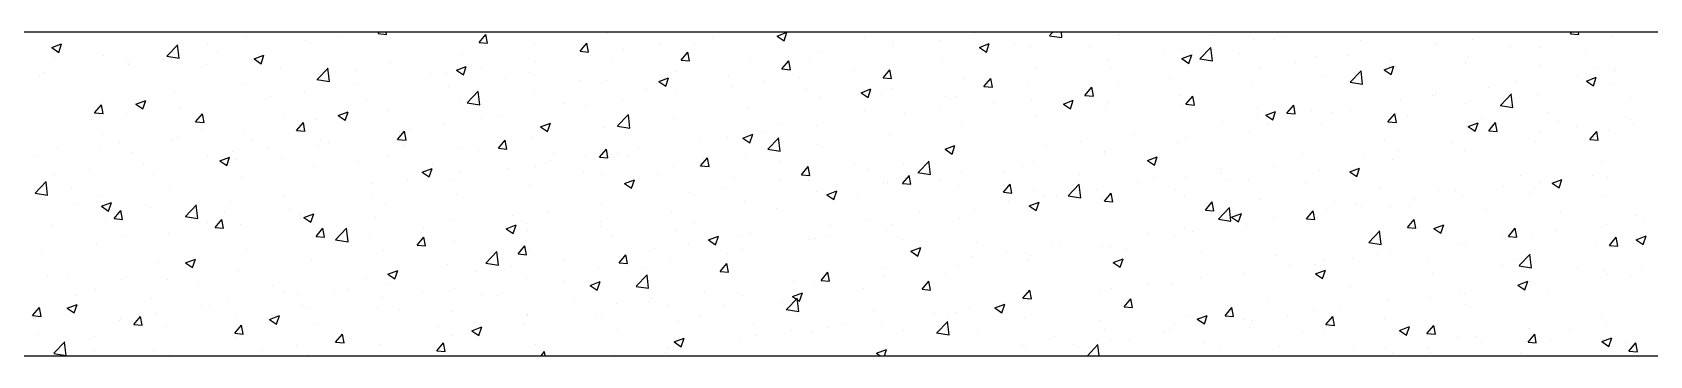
# Model space of a CAD drawing. Header units: millimetres. Extents: x 331487 to 517269, y 198509 to 399936.
# Drawn here: x 444049 to 445198, y 338209 to 338439 of the extents above; entities that cross this region are included whole.
import ezdxf

# ---------------------------------------------------------------- set-up
doc = ezdxf.new("R2010")
doc.units = ezdxf.units.MM
doc.header["$MEASUREMENT"] = 0
doc.layers.add('9th_Column', color=2, linetype='Continuous', lineweight=25)
doc.layers.add('COLUMN', color=6, linetype='Continuous')

msp = doc.modelspace()

# ---------------------------------------------------------------- linework, layer by layer
at = {"layer": '9th_Column'}
for p, q in [((447934.3, 338438.5), (442904.3, 338438.5)), ((443134.3, 338208.5), (447704.3, 338208.5))]:
    msp.add_line(p, q, dxfattribs=at)
at = {"layer": 'COLUMN', "color": 2, "linetype": 'Continuous'}
for p, q in [((444201.9, 338435.2), (444201.9, 338435.2)), ((444268.9, 338435.8), (444268.9, 338435.8)), ((444295, 338437.6), (444295.8, 338438.5)), ((444295, 338437.6), (444301, 338437)), ((444301, 338437), (444300.7, 338438.5)), ((444366.8, 338431.3), (444371.6, 338437)), ((444372.7, 338430.8), (444371.6, 338437)), ((444457.8, 338437.4), (444457.8, 338437.4)), ((444532.6, 338434.5), (444532.6, 338434.5)), ((444578.4, 338435.8), (444585.4, 338438.5)), ((444578.4, 338435.8), (444583.4, 338432.4)), ((444583.4, 338432.4), (444585.4, 338438.5)), ((444586.8, 338437.2), (444586.8, 338437.2)), ((444640.2, 338434.9), (444640.2, 338434.9)), ((444718.7, 338438.1), (444718.7, 338438.1)), ((444771.9, 338436.1), (444780.8, 338434.7)), ((444772, 338436.2), (444774.2, 338438.5)), ((444780.8, 338434.7), (444780.4, 338438.5)), ((444821.6, 338436.6), (444821.6, 338436.6)), ((444886, 338437.1), (444886, 338437.1)), ((444916.7, 338433.7), (444916.7, 338433.7)), ((444931.8, 338433.2), (444931.8, 338433.2)), ((444939.4, 338434.8), (444939.4, 338434.8)), ((445072.4, 338433.7), (445072.4, 338433.7)), ((445141.9, 338437.5), (445142.7, 338438.5)), ((445141.9, 338437.5), (445147.8, 338437)), ((445147.8, 338437), (445147.6, 338438.5)), ((445171.7, 338435.2), (445171.7, 338435.2)), ((444063.3, 338427.6), (444070.3, 338430.3)), ((444063.3, 338427.6), (444068.2, 338424.2)), ((444068.2, 338424.2), (444070.3, 338430.3)), ((444100, 338421.8), (444100, 338421.8)), ((444144.9, 338421.6), (444152.7, 338429.7)), ((444151.4, 338428.8), (444151.4, 338428.8)), ((444153.8, 338420.1), (444152.6, 338429.6)), ((444174, 338429.7), (444174, 338429.7)), ((444180.7, 338424.2), (444180.7, 338424.2)), ((444207, 338419.6), (444214, 338422.3)), ((444211.9, 338416.2), (444214, 338422.3)), ((444243.9, 338432.5), (444243.9, 338432.5)), ((444354.5, 338422.9), (444354.5, 338422.9)), ((444366.8, 338431.3), (444372.7, 338430.8)), ((444406.4, 338430.4), (444406.4, 338430.4)), ((444438.5, 338425), (444443.3, 338430.8)), ((444438.5, 338425), (444444.5, 338424.5)), ((444444.5, 338424.5), (444443.3, 338430.8)), ((444469.7, 338426.3), (444469.7, 338426.3)), ((444494.8, 338429.6), (444494.8, 338429.6)), ((444510.2, 338418.7), (444515, 338424.5)), ((444516.2, 338418.2), (444515, 338424.5)), ((444519.8, 338430.1), (444519.8, 338430.1)), ((444610.3, 338425.1), (444610.3, 338425.1)), ((444660.4, 338428.1), (444660.4, 338428.1)), ((444660.8, 338431.5), (444660.8, 338431.5)), ((444693.6, 338432.7), (444693.6, 338432.7)), ((444720.6, 338423.3), (444720.6, 338423.3)), ((444722.1, 338427.8), (444729.1, 338430.5)), ((444722.1, 338427.8), (444727.1, 338424.4)), ((444727.1, 338424.4), (444729.1, 338430.5)), ((444747, 338430.4), (444747, 338430.4)), ((444758.4, 338428.3), (444758.4, 338428.3)), ((444800.4, 338428.2), (444800.4, 338428.2)), ((444853.8, 338425.9), (444853.8, 338425.9)), ((444865.4, 338426.6), (444865.4, 338426.6)), ((444865.9, 338419.8), (444872.9, 338422.5)), ((444870.8, 338416.4), (444872.9, 338422.5)), ((444873.5, 338423.2), (444873.5, 338423.2)), ((444878.8, 338419.7), (444886.5, 338427.8)), ((444887.6, 338418.2), (444886.5, 338427.7)), ((444907.1, 338423.7), (444907.1, 338423.7)), ((444984.3, 338422), (444984.3, 338422)), ((444992.8, 338432.6), (444992.8, 338432.6)), ((445046.2, 338430.3), (445046.2, 338430.3)), ((445047.4, 338430.4), (445047.4, 338430.4)), ((445099.6, 338428.1), (445099.6, 338428.1)), ((445119.8, 338427.7), (445119.8, 338427.7)), ((445153, 338425.8), (445153, 338425.8)), ((444065.4, 338420.1), (444065.4, 338420.1)), ((444115.7, 338419.7), (444115.7, 338419.7)), ((444117.8, 338415.9), (444117.8, 338415.9)), ((444118.8, 338417.8), (444118.8, 338417.8)), ((444142.9, 338419.2), (444142.9, 338419.2)), ((444144.9, 338421.5), (444153.8, 338420.1)), ((444172.2, 338415.6), (444172.2, 338415.6)), ((444207, 338419.6), (444212, 338416.2)), ((444225.6, 338413.3), (444225.6, 338413.3)), ((444251.7, 338405), (444259.5, 338413.1)), ((444260.5, 338403.5), (444259.4, 338413)), ((444278.9, 338411.1), (444278.9, 338411.1)), ((444304, 338416.5), (444304, 338416.5)), ((444350.7, 338411.6), (444357.7, 338414.2)), ((444350.7, 338411.6), (444355.7, 338408.2)), ((444355.7, 338408.2), (444357.7, 338414.2)), ((444368.7, 338413), (444368.7, 338413)), ((444406.6, 338417.9), (444406.6, 338417.9)), ((444461.4, 338420.1), (444461.4, 338420.1)), ((444507, 338410.6), (444507, 338410.6)), ((444510.2, 338418.7), (444516.2, 338418.2)), ((444559, 338418), (444559, 338418)), ((444581.9, 338412.5), (444586.8, 338418.2)), ((444581.9, 338412.5), (444587.9, 338411.9)), ((444587.9, 338411.9), (444586.7, 338418.2)), ((444602, 338418.1), (444602, 338418.1)), ((444632.4, 338411.7), (444632.4, 338411.7)), ((444653.7, 338406.2), (444658.5, 338411.9)), ((444659.6, 338405.7), (444658.5, 338411.9)), ((444695.5, 338420), (444695.5, 338420)), ((444762.9, 338412.7), (444762.9, 338412.7)), ((444813.4, 338419.1), (444813.4, 338419.1)), ((444815.2, 338413.2), (444815.2, 338413.2)), ((444865.9, 338419.8), (444870.8, 338416.4)), ((444878.7, 338419.6), (444887.6, 338418.2)), ((444921.4, 338413.8), (444921.4, 338413.8)), ((444946.4, 338417.1), (444946.4, 338417.1)), ((444960.5, 338421.4), (444960.5, 338421.4)), ((444985.5, 338403.1), (444993.3, 338411.2)), ((444994.3, 338401.6), (444993.2, 338411.1)), ((445009.6, 338411.8), (445016.6, 338414.5)), ((445009.6, 338411.8), (445014.5, 338408.4)), ((445013.9, 338419.2), (445013.9, 338419.2)), ((445014.5, 338408.4), (445016.6, 338414.5)), ((445017.9, 338414.3), (445017.9, 338414.3)), ((445067.3, 338416.9), (445067.3, 338416.9)), ((445069.3, 338421.3), (445069.3, 338421.3)), ((445120.7, 338414.6), (445120.7, 338414.6)), ((445161, 338413.5), (445161, 338413.5)), ((445172.2, 338410.8), (445172.2, 338410.8)), ((445174, 338412.4), (445174, 338412.4)), ((444054.7, 338407.6), (444054.7, 338407.6)), ((444057.3, 338409.6), (444057.3, 338409.6)), ((444200.7, 338402), (444200.7, 338402)), ((444251.6, 338404.9), (444260.5, 338403.5)), ((444252.6, 338409.5), (444252.6, 338409.5)), ((444280.5, 338401.3), (444280.5, 338401.3)), ((444332.3, 338408.8), (444332.3, 338408.8)), ((444343.7, 338409.7), (444343.7, 338409.7)), ((444344.8, 338400), (444344.8, 338400)), ((444385.7, 338406.6), (444385.7, 338406.6)), ((444403.1, 338410), (444403.1, 338410)), ((444439.1, 338404.3), (444439.1, 338404.3)), ((444456.5, 338404.1), (444456.5, 338404.1)), ((444492.5, 338402.1), (444492.5, 338402.1)), ((444494.4, 338403.6), (444501.4, 338406.2)), ((444494.4, 338403.6), (444499.4, 338400.2)), ((444499.4, 338400.2), (444501.4, 338406.2)), ((444543.7, 338408.1), (444543.7, 338408.1)), ((444545.9, 338399.8), (444545.9, 338399.8)), ((444569.5, 338403.4), (444569.5, 338403.4)), ((444594.5, 338406.7), (444594.5, 338406.7)), ((444653.7, 338406.2), (444659.6, 338405.7)), ((444711.6, 338405.7), (444711.6, 338405.7)), ((444725.4, 338399.9), (444730.2, 338405.7)), ((444725.4, 338399.9), (444731.4, 338399.4)), ((444731.4, 338399.4), (444730.2, 338405.7)), ((444756.9, 338403.1), (444756.9, 338403.1)), ((444797.1, 338393.6), (444801.9, 338399.4)), ((444803.1, 338393.1), (444801.9, 338399.4)), ((444820.3, 338400.5), (444820.3, 338400.5)), ((444858.2, 338405.4), (444858.2, 338405.4)), ((444915.5, 338400.4), (444915.5, 338400.4)), ((444966, 338406.8), (444966, 338406.8)), ((444985.4, 338403), (444994.3, 338401.6)), ((445084, 338399.2), (445084, 338399.2)), ((445102.7, 338403.5), (445102.7, 338403.5)), ((445147.2, 338407.5), (445147.2, 338407.5)), ((445153.3, 338403.8), (445160.3, 338406.5)), ((445153.3, 338403.8), (445158.3, 338400.4)), ((445158.2, 338400.4), (445160.3, 338406.5)), ((445170.5, 338401.9), (445170.5, 338401.9)), ((444098.8, 338388.5), (444098.8, 338388.5)), ((444123, 338387.3), (444130, 338390)), ((444123, 338387.3), (444127.9, 338384)), ((444127.9, 338384), (444130, 338390)), ((444150.2, 338395.6), (444150.2, 338395.6)), ((444217.6, 338393.1), (444217.6, 338393.1)), ((444242.6, 338396.4), (444242.6, 338396.4)), ((444286.5, 338390), (444286.5, 338390)), ((444353.3, 338389.6), (444353.3, 338389.6)), ((444358.3, 338388.4), (444367.2, 338387)), ((444358.4, 338388.4), (444366.2, 338396.6)), ((444367.2, 338387), (444366.1, 338396.5)), ((444405.2, 338397.1), (444405.2, 338397.1)), ((444427.1, 338388.1), (444427.1, 338388.1)), ((444468.4, 338390.1), (444468.4, 338390.1)), ((444485.4, 338398.1), (444485.4, 338398.1)), ((444506.3, 338395.1), (444506.3, 338395.1)), ((444599.2, 338397.6), (444599.2, 338397.6)), ((444609.1, 338391.8), (444609.1, 338391.8)), ((444638.1, 338395.5), (444645.1, 338398.2)), ((444638.1, 338395.5), (444643.1, 338392.2)), ((444643.1, 338392.2), (444645.1, 338398.2)), ((444652.6, 338395.3), (444652.6, 338395.3)), ((444659.6, 338398.2), (444659.6, 338398.2)), ((444698.6, 338393.1), (444698.6, 338393.1)), ((444706, 338393), (444706, 338393)), ((444732.1, 338388.8), (444732.1, 338388.8)), ((444759.4, 338390.8), (444759.4, 338390.8)), ((444781.8, 338387.5), (444788.8, 338390.2)), ((444781.8, 338387.5), (444786.8, 338384.2)), ((444786.8, 338384.2), (444788.8, 338390.2)), ((444795.3, 338397.2), (444795.3, 338397.2)), ((444797.1, 338393.6), (444803.1, 338393.1)), ((444812.8, 338388.5), (444812.8, 338388.5)), ((444864.1, 338393.4), (444864.1, 338393.4)), ((444868.8, 338387.4), (444873.7, 338393.1)), ((444868.8, 338387.4), (444874.8, 338386.8)), ((444874.8, 338386.8), (444873.7, 338393.1)), ((445021.1, 338390.9), (445021.1, 338390.9)), ((445044.3, 338393.5), (445044.3, 338393.5)), ((445046.1, 338394.2), (445046.1, 338394.2)), ((445068.1, 338388), (445068.1, 338388)), ((445092.2, 338386.5), (445100, 338394.7)), ((445101, 338385.1), (445099.9, 338394.6)), ((445118.6, 338394.4), (445118.6, 338394.4)), ((445184.9, 338391.6), (445184.9, 338391.6)), ((444091.5, 338376.5), (444091.5, 338376.5)), ((444093.7, 338381.2), (444098.5, 338386.9)), ((444093.7, 338381.2), (444099.7, 338380.7)), ((444099.7, 338380.6), (444098.5, 338386.9)), ((444116.6, 338379.8), (444116.6, 338379.8)), ((444154.4, 338384.7), (444154.4, 338384.7)), ((444165.4, 338374.9), (444170.3, 338380.6)), ((444171.4, 338374.4), (444170.3, 338380.6)), ((444228.2, 338380), (444228.2, 338380)), ((444251.4, 338376.2), (444251.4, 338376.2)), ((444266.7, 338379.3), (444273.7, 338382)), ((444266.7, 338379.3), (444271.6, 338376)), ((444271.6, 338375.9), (444273.7, 338382)), ((444302.7, 338383.2), (444302.7, 338383.2)), ((444368.8, 338378.1), (444368.8, 338378.1)), ((444380.3, 338378.5), (444380.3, 338378.5)), ((444443.4, 338386.8), (444443.4, 338386.8)), ((444465.1, 338371.9), (444472.9, 338380)), ((444473.9, 338370.4), (444472.8, 338379.9)), ((444505.8, 338377.3), (444505.8, 338377.3)), ((444557.8, 338384.8), (444557.8, 338384.8)), ((444640.2, 338383.1), (444640.2, 338383.1)), ((444669.2, 338380.6), (444669.2, 338380.6)), ((444694.3, 338383.9), (444694.3, 338383.9)), ((444761.7, 338379.5), (444761.7, 338379.5)), ((444812.2, 338385.9), (444812.2, 338385.9)), ((444866.2, 338386.3), (444866.2, 338386.3)), ((444919.5, 338384), (444919.5, 338384)), ((444920.1, 338377.6), (444920.1, 338377.6)), ((444925.5, 338379.5), (444932.5, 338382.2)), ((444925.5, 338379.5), (444930.5, 338376.2)), ((444930.5, 338376.2), (444932.5, 338382.2)), ((444940.6, 338381.1), (444945.4, 338386.8)), ((444940.6, 338381.1), (444946.5, 338380.6)), ((444946.5, 338380.6), (444945.4, 338386.8)), ((444958, 338382.6), (444958, 338382.6)), ((444972.9, 338381.8), (444972.9, 338381.8)), ((444986, 338383.5), (444986, 338383.5)), ((445012.3, 338374.8), (445017.1, 338380.6)), ((445016.7, 338381), (445016.7, 338381)), ((445018.3, 338374.3), (445017.1, 338380.6)), ((445026.3, 338379.5), (445026.3, 338379.5)), ((445079.7, 338377.3), (445079.7, 338377.3)), ((445092.1, 338386.5), (445101, 338385.1)), ((445126.6, 338381.6), (445126.6, 338381.6)), ((445183.8, 338376.4), (445183.8, 338376.4)), ((444099.3, 338366.7), (444099.3, 338366.7)), ((444152.7, 338364.5), (444152.7, 338364.5)), ((444165.4, 338374.9), (444171.4, 338374.4)), ((444169.8, 338370), (444169.8, 338370)), ((444199.5, 338368.7), (444199.5, 338368.7)), ((444237.2, 338368.6), (444242, 338374.4)), ((444237.2, 338368.6), (444243.2, 338368.1)), ((444243.1, 338368.1), (444242, 338374.4)), ((444308.9, 338362.3), (444313.7, 338368.1)), ((444310.4, 338368.1), (444310.4, 338368.1)), ((444314.9, 338361.8), (444313.7, 338368.1)), ((444317.3, 338370.2), (444317.3, 338370.2)), ((444342.4, 338373.5), (444342.4, 338373.5)), ((444410.4, 338371.3), (444417.4, 338374)), ((444410.4, 338371.3), (444415.4, 338367.9)), ((444415.4, 338367.9), (444417.4, 338374)), ((444455.3, 338370.9), (444455.3, 338370.9)), ((444465, 338371.8), (444473.9, 338370.4)), ((444554.1, 338363.3), (444561.1, 338366)), ((444559.1, 338359.9), (444561.1, 338366)), ((444568.2, 338367.3), (444568.2, 338367.3)), ((444581.9, 338373.1), (444581.9, 338373.1)), ((444606.1, 338372.3), (444606.1, 338372.3)), ((444658.4, 338364.9), (444658.4, 338364.9)), ((444710.3, 338372.4), (444710.3, 338372.4)), ((444831.9, 338366), (444831.9, 338366)), ((444895, 338374.3), (444895, 338374.3)), ((444914.3, 338367.1), (444914.3, 338367.1)), ((444927.7, 338373.5), (444927.7, 338373.5)), ((444964.8, 338373.5), (444964.8, 338373.5)), ((445012.3, 338374.8), (445018.3, 338374.3)), ((445068.3, 338371.6), (445068.3, 338371.6)), ((445069.3, 338371.5), (445076.3, 338374.2)), ((445069.3, 338371.5), (445074.2, 338368.2)), ((445074.2, 338368.2), (445076.3, 338374.2)), ((445084, 338368.5), (445088.8, 338374.3)), ((445084, 338368.5), (445090, 338368)), ((445090, 338368), (445088.8, 338374.3)), ((445120.9, 338368.1), (445120.9, 338368.1)), ((445133.1, 338375), (445133.1, 338375)), ((445145.9, 338371.4), (445145.9, 338371.4)), ((445155.7, 338362.3), (445160.6, 338368)), ((445161.7, 338361.7), (445160.6, 338368)), ((445169.3, 338368.7), (445169.3, 338368.7)), ((445186.4, 338372.7), (445186.4, 338372.7)), ((444067, 338355.6), (444067, 338355.6)), ((444097.6, 338355.2), (444097.6, 338355.2)), ((444111.5, 338360), (444111.5, 338360)), ((444120.4, 338353.3), (444120.4, 338353.3)), ((444149, 338362.3), (444149, 338362.3)), ((444191.3, 338353.6), (444191.3, 338353.6)), ((444206.1, 338362.2), (444206.1, 338362.2)), ((444216.3, 338356.9), (444216.3, 338356.9)), ((444252.1, 338358.1), (444252.1, 338358.1)), ((444254.2, 338361.9), (444254.2, 338361.9)), ((444259.5, 338360), (444259.5, 338360)), ((444308.9, 338362.3), (444314.9, 338361.8)), ((444312.9, 338357.7), (444312.9, 338357.7)), ((444352, 338356.3), (444352, 338356.3)), ((444366.2, 338355.5), (444366.2, 338355.5)), ((444380.6, 338356.1), (444385.4, 338361.8)), ((444380.6, 338356.1), (444386.6, 338355.5)), ((444386.6, 338355.5), (444385.4, 338361.8)), ((444404, 338363.8), (444404, 338363.8)), ((444419.6, 338353.2), (444419.6, 338353.2)), ((444452.4, 338349.8), (444457.2, 338355.5)), ((444458.3, 338349.3), (444457.2, 338355.5)), ((444465.3, 338353.1), (444465.3, 338353.1)), ((444480, 338355.7), (444480, 338355.7)), ((444523.6, 338363.1), (444523.6, 338363.1)), ((444543.2, 338364), (444543.2, 338364)), ((444554.1, 338363.3), (444559.1, 338359.9)), ((444571.8, 338355.3), (444579.6, 338363.5)), ((444571.8, 338355.3), (444580.6, 338353.9)), ((444580.6, 338353.9), (444579.5, 338363.4)), ((444607.9, 338358.5), (444607.9, 338358.5)), ((444697.8, 338355.3), (444704.8, 338358)), ((444697.8, 338355.3), (444702.8, 338351.9)), ((444702.8, 338351.9), (444704.8, 338358)), ((444769, 338357.7), (444769, 338357.7)), ((444794, 338361), (444794, 338361)), ((444811.1, 338353.5), (444811.1, 338353.5)), ((444862.9, 338360.1), (444862.9, 338360.1)), ((444869.4, 338363.5), (444869.4, 338363.5)), ((445010, 338361.6), (445010, 338361.6)), ((445019.8, 338354.8), (445019.8, 338354.8)), ((445057.7, 338359.8), (445057.7, 338359.8)), ((445066.8, 338354.8), (445066.8, 338354.8)), ((445117.4, 338361.2), (445117.4, 338361.2)), ((445155.7, 338362.3), (445161.7, 338361.7)), ((444053.2, 338350), (444053.2, 338350)), ((444128.1, 338345.3), (444128.1, 338345.3)), ((444173.8, 338351.1), (444173.8, 338351.1)), ((444182.6, 338347.1), (444189.7, 338349.7)), ((444182.6, 338347.1), (444187.6, 338343.7)), ((444187.6, 338343.7), (444189.6, 338349.7)), ((444193.8, 338348), (444193.8, 338348)), ((444227.2, 338348.8), (444227.2, 338348.8)), ((444250.2, 338342.9), (444250.2, 338342.9)), ((444280.6, 338346.6), (444280.6, 338346.6)), ((444301.5, 338349.9), (444301.5, 338349.9)), ((444326.4, 338339), (444333.4, 338341.7)), ((444331.3, 338335.7), (444333.4, 338341.7)), ((444333.9, 338344.3), (444333.9, 338344.3)), ((444387.3, 338342), (444387.3, 338342)), ((444407, 338343.1), (444407, 338343.1)), ((444417.1, 338347.4), (444417.1, 338347.4)), ((444442.1, 338350.7), (444442.1, 338350.7)), ((444452.4, 338349.8), (444458.3, 338349.3)), ((444473, 338351), (444473, 338351)), ((444504.6, 338344), (444504.6, 338344)), ((444524.1, 338343.5), (444528.9, 338349.3)), ((444524.1, 338343.5), (444530.1, 338343)), ((444526.4, 338348.7), (444526.4, 338348.7)), ((444530.1, 338343), (444528.9, 338349.3)), ((444556.6, 338351.5), (444556.6, 338351.5)), ((444579.8, 338346.5), (444579.8, 338346.5)), ((444595.8, 338337.2), (444600.6, 338343)), ((444601.8, 338336.7), (444600.6, 338343)), ((444633.2, 338344.2), (444633.2, 338344.2)), ((444668, 338344.4), (444668, 338344.4)), ((444678.6, 338338.8), (444686.4, 338346.9)), ((444687.4, 338337.3), (444686.3, 338346.8)), ((444686.5, 338341.9), (444686.5, 338341.9)), ((444705.8, 338349.4), (444705.8, 338349.4)), ((444752.7, 338343.5), (444752.7, 338343.5)), ((444760.5, 338346.2), (444760.5, 338346.2)), ((444811, 338352.6), (444811, 338352.6)), ((444841.5, 338347.3), (444848.5, 338350)), ((444841.5, 338347.3), (444846.5, 338343.9)), ((444846.5, 338343.9), (444848.5, 338350)), ((444893.3, 338341.5), (444893.3, 338341.5)), ((444931.6, 338343.2), (444931.6, 338343.2)), ((444951.7, 338351.5), (444951.7, 338351.5)), ((444985.2, 338339.3), (444992.2, 338342)), ((444990.2, 338335.9), (444992.2, 338341.9)), ((444994.8, 338351.5), (444994.8, 338351.5)), ((445015.5, 338347.7), (445015.5, 338347.7)), ((445164.8, 338346.6), (445164.8, 338346.6)), ((444051.5, 338324.1), (444059.3, 338332.3)), ((444060.3, 338322.7), (444059.2, 338332.2)), ((444065.2, 338337), (444065.2, 338337)), ((444090.3, 338340.3), (444090.3, 338340.3)), ((444135.5, 338338), (444135.5, 338338)), ((444198.2, 338335.4), (444198.2, 338335.4)), ((444291, 338330.8), (444291, 338330.8)), ((444316.1, 338334.1), (444316.1, 338334.1)), ((444326.4, 338339), (444331.3, 338335.7)), ((444348.6, 338333.1), (444348.6, 338333.1)), ((444353.9, 338339.1), (444353.9, 338339.1)), ((444402.8, 338330.5), (444402.8, 338330.5)), ((444440.7, 338339.8), (444440.7, 338339.8)), ((444454.1, 338337.6), (444454.1, 338337.6)), ((444470.1, 338331), (444477.1, 338333.7)), ((444470.1, 338331), (444475, 338327.7)), ((444475, 338327.7), (444477.1, 338333.7)), ((444494.1, 338337.5), (444494.1, 338337.5)), ((444547.5, 338335.3), (444547.5, 338335.3)), ((444579.8, 338332.8), (444579.8, 338332.8)), ((444595.8, 338337.2), (444601.8, 338336.7)), ((444600.9, 338333), (444600.9, 338333)), ((444642.9, 338341.1), (444642.9, 338341.1)), ((444654.2, 338330.8), (444654.2, 338330.8)), ((444657.2, 338331.6), (444657.2, 338331.6)), ((444667.5, 338331), (444672.4, 338336.7)), ((444667.5, 338331), (444673.5, 338330.4)), ((444673.5, 338330.4), (444672.3, 338336.7)), ((444678.5, 338338.7), (444687.4, 338337.3)), ((444694.4, 338333.5), (444694.4, 338333.5)), ((444709.1, 338339.1), (444709.1, 338339.1)), ((444739.3, 338324.7), (444744.1, 338330.4)), ((444739.9, 338339.7), (444739.9, 338339.7)), ((444745.2, 338324.2), (444744.1, 338330.4)), ((444785.3, 338322.2), (444793.1, 338330.4)), ((444794.1, 338320.8), (444793, 338330.3)), ((444793.3, 338337.4), (444793.3, 338337.4)), ((444835, 338331.5), (444835, 338331.5)), ((444846.7, 338335.2), (444846.7, 338335.2)), ((444868.7, 338334.9), (444868.7, 338334.9)), ((444893.8, 338338.2), (444893.8, 338338.2)), ((444900.1, 338332.9), (444900.1, 338332.9)), ((444913.1, 338333.8), (444913.1, 338333.8)), ((444953.4, 338330.7), (444953.4, 338330.7)), ((444963.6, 338340.2), (444963.6, 338340.2)), ((444985.2, 338339.3), (444990.2, 338335.9)), ((445106.5, 338336.6), (445106.5, 338336.6)), ((445119.6, 338331.9), (445119.6, 338331.9)), ((445128.9, 338331.3), (445136, 338333.9)), ((445128.9, 338331.3), (445133.9, 338327.9)), ((445133.9, 338327.9), (445135.9, 338333.9)), ((445157.5, 338336.9), (445157.5, 338336.9)), ((445168.1, 338335.4), (445168.1, 338335.4)), ((444051.4, 338324), (444060.3, 338322.7)), ((444077.2, 338328), (444077.2, 338328)), ((444096.4, 338321.9), (444096.4, 338321.9)), ((444147.7, 338329), (444147.7, 338329)), ((444227.9, 338322.5), (444227.9, 338322.5)), ((444290.3, 338323.1), (444290.3, 338323.1)), ((444350.8, 338323), (444350.8, 338323)), ((444516.9, 338324.5), (444516.9, 338324.5)), ((444541.9, 338327.8), (444541.9, 338327.8)), ((444606.7, 338325.2), (444606.7, 338325.2)), ((444613.8, 338323), (444620.8, 338325.7)), ((444613.8, 338323), (444618.8, 338319.7)), ((444618.8, 338319.7), (444620.8, 338325.7)), ((444636.1, 338323.5), (444636.1, 338323.5)), ((444707.6, 338328.5), (444707.6, 338328.5)), ((444739.3, 338324.7), (444745.2, 338324.2)), ((444742.7, 338318.3), (444742.7, 338318.3)), ((444761, 338326.3), (444761, 338326.3)), ((444767.7, 338321.6), (444767.7, 338321.6)), ((444776.7, 338321.5), (444776.7, 338321.5)), ((444785.2, 338322.1), (444794.1, 338320.8)), ((444805.6, 338326.6), (444805.6, 338326.6)), ((444809.8, 338319.3), (444809.8, 338319.3)), ((444811, 338318.4), (444815.8, 338324.2)), ((444811, 338318.4), (444817, 338317.9)), ((444814.4, 338324), (444814.4, 338324)), ((444817, 338317.9), (444815.8, 338324.2)), ((444861.7, 338326.8), (444861.7, 338326.8)), ((444867.8, 338321.7), (444867.8, 338321.7)), ((444921.1, 338319.5), (444921.1, 338319.5)), ((445006.8, 338328.4), (445006.8, 338328.4)), ((445031.4, 338320.3), (445031.4, 338320.3)), ((445048.2, 338326.6), (445048.2, 338326.6)), ((445060.2, 338326.2), (445060.2, 338326.2)), ((445065.6, 338321.5), (445065.6, 338321.5)), ((445094.6, 338328.6), (445094.6, 338328.6)), ((445113.6, 338323.9), (445113.6, 338323.9)), ((445116.1, 338327.9), (445116.1, 338327.9)), ((445167, 338321.6), (445167, 338321.6)), ((444079.4, 338315.9), (444079.4, 338315.9)), ((444098.6, 338314.8), (444105.6, 338317.5)), ((444098.6, 338314.8), (444103.6, 338311.4)), ((444103.6, 338311.4), (444105.6, 338317.5)), ((444107.6, 338306), (444112.4, 338311.7)), ((444113.6, 338305.4), (444112.4, 338311.7)), ((444132.8, 338313.7), (444132.8, 338313.7)), ((444158.1, 338307.5), (444167, 338306.1)), ((444158.2, 338307.6), (444166, 338315.7)), ((444165, 338314.2), (444165, 338314.2)), ((444167, 338306.1), (444165.9, 338315.6)), ((444186.2, 338311.4), (444186.2, 338311.4)), ((444190, 338317.5), (444190, 338317.5)), ((444232, 338313), (444232, 338313)), ((444239.6, 338309.2), (444239.6, 338309.2)), ((444242.3, 338306.8), (444249.3, 338309.5)), ((444242.3, 338306.8), (444247.3, 338303.4)), ((444247.3, 338303.4), (444249.3, 338309.5)), ((444249, 338309.6), (444249, 338309.6)), ((444293, 338306.9), (444293, 338306.9)), ((444300.3, 338316.6), (444300.3, 338316.6)), ((444390.8, 338307.9), (444390.8, 338307.9)), ((444415.8, 338311.2), (444415.8, 338311.2)), ((444453.7, 338316.2), (444453.7, 338316.2)), ((444503.4, 338310.7), (444503.4, 338310.7)), ((444555.3, 338318.2), (444555.3, 338318.2)), ((444577.8, 338313.4), (444577.8, 338313.4)), ((444679.5, 338310), (444679.5, 338310)), ((444718.4, 338311.5), (444718.4, 338311.5)), ((444757.5, 338315), (444764.5, 338317.7)), ((444757.5, 338315), (444762.5, 338311.7)), ((444759.3, 338312.9), (444759.3, 338312.9)), ((444762.5, 338311.7), (444764.5, 338317.7)), ((444882.7, 338312.1), (444887.5, 338317.9)), ((444882.7, 338312.1), (444888.7, 338311.6)), ((444888.7, 338311.6), (444887.5, 338317.9)), ((444892, 338305.7), (444899.8, 338313.8)), ((444900.8, 338304.2), (444899.7, 338313.7)), ((444901.2, 338307), (444908.2, 338309.7)), ((444901.2, 338307), (444906.2, 338303.7)), ((444906.2, 338303.7), (444908.2, 338309.7)), ((444954.4, 338305.9), (444959.3, 338311.6)), ((444960.4, 338305.3), (444959.3, 338311.6)), ((444962.3, 338306.9), (444962.3, 338306.9)), ((444968.5, 338312), (444968.5, 338312)), ((444974.5, 338317.2), (444974.5, 338317.2)), ((444989.8, 338316.6), (444989.8, 338316.6)), ((444993.5, 338315.3), (444993.5, 338315.3)), ((445014.3, 338314.4), (445014.3, 338314.4)), ((445027.9, 338315), (445027.9, 338315)), ((445081.3, 338312.7), (445081.3, 338312.7)), ((445134.7, 338310.5), (445134.7, 338310.5)), ((445188.1, 338308.2), (445188.1, 338308.2)), ((444064, 338300.9), (444064, 338300.9)), ((444101.8, 338305.9), (444101.8, 338305.9)), ((444107.6, 338306), (444113.6, 338305.4)), ((444146.5, 338295.7), (444146.5, 338295.7)), ((444173.7, 338303), (444173.7, 338303)), ((444179.3, 338299.7), (444184.1, 338305.4)), ((444179.3, 338299.7), (444185.3, 338299.2)), ((444185.3, 338299.1), (444184.1, 338305.4)), ((444197, 338302.1), (444197, 338302.1)), ((444251.1, 338293.4), (444255.9, 338299.1)), ((444257, 338292.9), (444255.9, 338299.1)), ((444264.9, 338291), (444272.7, 338299.2)), ((444273.7, 338289.6), (444272.6, 338299.1)), ((444327.6, 338299.6), (444327.6, 338299.6)), ((444346.3, 338304.6), (444346.3, 338304.6)), ((444386.1, 338298.8), (444393.1, 338301.5)), ((444386.1, 338298.8), (444391, 338295.4)), ((444391, 338295.4), (444393, 338301.5)), ((444399.7, 338302.4), (444399.7, 338302.4)), ((444401.5, 338297.2), (444401.5, 338297.2)), ((444452.9, 338304.3), (444452.9, 338304.3)), ((444453.1, 338300.1), (444453.1, 338300.1)), ((444506.5, 338297.9), (444506.5, 338297.9)), ((444519.5, 338303.4), (444519.5, 338303.4)), ((444559.9, 338295.6), (444559.9, 338295.6)), ((444616.6, 338301.7), (444616.6, 338301.7)), ((444641.6, 338305), (444641.6, 338305)), ((444656, 338298.3), (444656, 338298.3)), ((444660.1, 338301.5), (444660.1, 338301.5)), ((444707.9, 338305.8), (444707.9, 338305.8)), ((444842.4, 338295.4), (444842.4, 338295.4)), ((444867.5, 338298.7), (444867.5, 338298.7)), ((444873.2, 338296.5), (444873.2, 338296.5)), ((444891.9, 338305.6), (444900.8, 338304.2)), ((444905.3, 338303.7), (444905.3, 338303.7)), ((444911.8, 338300.5), (444911.8, 338300.5)), ((444931.5, 338306.5), (444931.5, 338306.5)), ((444954.4, 338305.9), (444960.4, 338305.3)), ((444998.7, 338289.1), (445006.5, 338297.3)), ((445007.5, 338287.7), (445006.4, 338297.2)), ((445026.2, 338299.6), (445031, 338305.3)), ((445026.2, 338299.6), (445032.1, 338299.1)), ((445032.1, 338299.1), (445031, 338305.3)), ((445044.9, 338299), (445051.9, 338301.7)), ((445044.9, 338299), (445049.9, 338295.6)), ((445049.9, 338295.6), (445051.9, 338301.7)), ((445097.9, 338293.3), (445102.7, 338299.1)), ((445103.9, 338292.8), (445102.7, 338299.1)), ((445131.2, 338297.5), (445131.2, 338297.5)), ((445166.9, 338302.1), (445166.9, 338302.1)), ((445194.3, 338305.8), (445194.3, 338305.8)), ((444095.2, 338288.6), (444095.2, 338288.6)), ((444115.4, 338293), (444115.4, 338293)), ((444251.1, 338293.4), (444257, 338292.9)), ((444264.7, 338291.3), (444264.7, 338291.3)), ((444264.8, 338290.9), (444273.7, 338289.6)), ((444289.8, 338294.6), (444289.8, 338294.6)), ((444322.8, 338287.1), (444327.6, 338292.9)), ((444322.8, 338287.1), (444328.8, 338286.6)), ((444328.8, 338286.6), (444327.6, 338292.9)), ((444349.6, 338289.7), (444349.6, 338289.7)), ((444394.5, 338280.9), (444399.3, 338286.6)), ((444400.5, 338280.3), (444399.3, 338286.6)), ((444461.1, 338293.4), (444461.1, 338293.4)), ((444490.6, 338285.1), (444490.6, 338285.1)), ((444515.6, 338288.4), (444515.6, 338288.4)), ((444529.8, 338290.8), (444536.8, 338293.5)), ((444529.8, 338290.8), (444534.7, 338287.4)), ((444534.7, 338287.4), (444536.8, 338293.5)), ((444553.5, 338293.4), (444553.5, 338293.4)), ((444554.1, 338284.9), (444554.1, 338284.9)), ((444601.7, 338291.5), (444601.7, 338291.5)), ((444605.5, 338291.9), (444605.5, 338291.9)), ((444613.3, 338293.4), (444613.3, 338293.4)), ((444666.6, 338291.1), (444666.6, 338291.1)), ((444673.5, 338282.8), (444680.5, 338285.5)), ((444678.4, 338279.4), (444680.5, 338285.5)), ((444720, 338288.9), (444720, 338288.9)), ((444773.4, 338286.6), (444773.4, 338286.6)), ((444779.3, 338287.1), (444779.3, 338287.1)), ((444808.6, 338286), (444808.6, 338286)), ((444814.9, 338286.5), (444814.9, 338286.5)), ((444826.8, 338284.3), (444826.8, 338284.3)), ((444860.5, 338293.5), (444860.5, 338293.5)), ((444998.7, 338289), (445007.5, 338287.7)), ((445064.4, 338288.2), (445064.4, 338288.2)), ((445068.2, 338289.2), (445068.2, 338289.2)), ((445093.3, 338292.5), (445093.3, 338292.5)), ((445097.9, 338293.3), (445103.9, 338292.8)), ((445114.9, 338294.6), (445114.9, 338294.6)), ((445160.7, 338286.9), (445160.7, 338286.9)), ((445169.6, 338287), (445174.4, 338292.8)), ((445169.6, 338287), (445175.6, 338286.5)), ((445175.6, 338286.5), (445174.4, 338292.8)), ((445188.6, 338291), (445195.6, 338293.7)), ((445188.6, 338291), (445193.6, 338287.6)), ((445193.6, 338287.6), (445195.6, 338293.7)), ((444057, 338283), (444057, 338283)), ((444138.7, 338274.7), (444138.7, 338274.7)), ((444158.3, 338274.5), (444165.3, 338277.2)), ((444158.3, 338274.5), (444163.3, 338271.2)), ((444163.3, 338271.2), (444165.3, 338277.2)), ((444163.7, 338278), (444163.7, 338278)), ((444201.6, 338283), (444201.6, 338283)), ((444247.8, 338276.3), (444247.8, 338276.3)), ((444299.1, 338283.3), (444299.1, 338283.3)), ((444344.5, 338273.4), (444344.5, 338273.4)), ((444371.6, 338274.4), (444380.5, 338273)), ((444371.7, 338274.5), (444379.4, 338282.6)), ((444380.5, 338273), (444379.4, 338282.5)), ((444394.5, 338280.9), (444400.5, 338280.3)), ((444402.8, 338283.4), (444402.8, 338283.4)), ((444427.4, 338276.8), (444427.4, 338276.8)), ((444466.2, 338274.6), (444471, 338280.3)), ((444466.2, 338274.6), (444472.2, 338274.1)), ((444472.2, 338274), (444471, 338280.3)), ((444502.2, 338277.4), (444502.2, 338277.4)), ((444538, 338268.3), (444542.8, 338274)), ((444543.9, 338267.8), (444542.8, 338274)), ((444543.4, 338281.5), (444543.4, 338281.5)), ((444673.5, 338282.8), (444678.5, 338279.4)), ((444706.7, 338272.5), (444706.7, 338272.5)), ((444716.4, 338278.8), (444716.4, 338278.8)), ((444741.4, 338282.1), (444741.4, 338282.1)), ((444756.6, 338276.5), (444756.6, 338276.5)), ((444758, 338279.6), (444758, 338279.6)), ((444817.2, 338274.8), (444824.2, 338277.4)), ((444817.2, 338274.8), (444822.2, 338271.4)), ((444822.2, 338271.4), (444824.2, 338277.4)), ((444880.2, 338282.1), (444880.2, 338282.1)), ((444933.5, 338279.8), (444933.5, 338279.8)), ((444942.2, 338272.6), (444942.2, 338272.6)), ((444961.1, 338273.6), (444961.1, 338273.6)), ((444967.2, 338275.9), (444967.2, 338275.9)), ((444986.9, 338277.6), (444986.9, 338277.6)), ((445005.1, 338280.9), (445005.1, 338280.9)), ((445013.1, 338281.1), (445013.1, 338281.1)), ((445040.3, 338275.3), (445040.3, 338275.3)), ((445093.7, 338273.1), (445093.7, 338273.1)), ((445102.4, 338276.9), (445102.4, 338276.9)), ((445105.4, 338272.5), (445114.3, 338271.1)), ((445105.5, 338272.6), (445113.3, 338280.7)), ((445114.3, 338271.1), (445113.2, 338280.6)), ((444060, 338264.8), (444060, 338264.8)), ((444075.5, 338266.4), (444075.5, 338266.4)), ((444113.3, 338262.6), (444113.3, 338262.6)), ((444145.3, 338262.4), (444145.3, 338262.4)), ((444195.8, 338268.8), (444195.8, 338268.8)), ((444286.2, 338263.4), (444286.2, 338263.4)), ((444302, 338266.5), (444309, 338269.2)), ((444302, 338266.5), (444307, 338263.2)), ((444307, 338263.2), (444309, 338269.2)), ((444364.5, 338268.5), (444364.5, 338268.5)), ((444389.5, 338271.8), (444389.5, 338271.8)), ((444400.3, 338264), (444400.3, 338264)), ((444426.8, 338261.5), (444426.8, 338261.5)), ((444445.7, 338258.5), (444452.7, 338261.2)), ((444450.7, 338255.2), (444452.7, 338261.2)), ((444451.7, 338271), (444451.7, 338271)), ((444478.4, 338257.9), (444486.2, 338266)), ((444485.1, 338271.5), (444485.1, 338271.5)), ((444487.2, 338256.5), (444486.1, 338266)), ((444538, 338268.3), (444543.9, 338267.8)), ((444590.3, 338262.2), (444590.3, 338262.2)), ((444609.7, 338262), (444614.5, 338267.8)), ((444609.7, 338262), (444615.7, 338261.5)), ((444615.7, 338261.5), (444614.5, 338267.8)), ((444615.3, 338265.5), (444615.3, 338265.5)), ((444653.2, 338270.5), (444653.2, 338270.5)), ((444654.8, 338265), (444654.8, 338265)), ((444681.4, 338255.8), (444686.2, 338261.5)), ((444687.4, 338255.2), (444686.2, 338261.5)), ((444698.3, 338266.5), (444698.3, 338266.5)), ((444879, 338264.3), (444879, 338264.3)), ((444910.6, 338267.2), (444910.6, 338267.2)), ((444960.9, 338266.7), (444967.9, 338269.4)), ((444960.9, 338266.7), (444965.9, 338263.4)), ((444965.9, 338263.4), (444967.9, 338269.4)), ((445044, 338266.9), (445044, 338266.9)), ((445104.6, 338258.7), (445111.6, 338261.4)), ((445109.6, 338255.4), (445111.6, 338261.4)), ((445113.7, 338261.3), (445113.7, 338261.3)), ((445147.1, 338270.8), (445147.1, 338270.8)), ((445165.6, 338268.8), (445165.6, 338268.8)), ((445168, 338266.3), (445168, 338266.3)), ((445184.6, 338265), (445184.6, 338265)), ((445193, 338269.6), (445193, 338269.6)), ((444081, 338251.4), (444081, 338251.4)), ((444094, 338255.4), (444094, 338255.4)), ((444166.7, 338260.3), (444166.7, 338260.3)), ((444220.1, 338258.1), (444220.1, 338258.1)), ((444227.9, 338253.4), (444227.9, 338253.4)), ((444238.4, 338251.9), (444238.4, 338251.9)), ((444263.5, 338255.2), (444263.5, 338255.2)), ((444273.5, 338255.8), (444273.5, 338255.8)), ((444297.9, 338250.1), (444297.9, 338250.1)), ((444301.3, 338260.2), (444301.3, 338260.2)), ((444326.9, 338253.5), (444326.9, 338253.5)), ((444348.4, 338256.5), (444348.4, 338256.5)), ((444368.5, 338251.4), (444368.5, 338251.4)), ((444380.3, 338251.3), (444380.3, 338251.3)), ((444445.7, 338258.5), (444450.7, 338255.2)), ((444478.3, 338257.8), (444487.2, 338256.5)), ((444527.2, 338253.9), (444527.2, 338253.9)), ((444552.9, 338251.6), (444552.9, 338251.6)), ((444585.1, 338241.4), (444592.9, 338249.5)), ((444589.5, 338250.5), (444596.5, 338253.2)), ((444589.5, 338250.5), (444594.4, 338247.2)), ((444593.9, 338239.9), (444592.8, 338249.4)), ((444594.4, 338247.2), (444596.5, 338253.2)), ((444604.3, 338258.6), (444604.3, 338258.6)), ((444639.9, 338256.5), (444639.9, 338256.5)), ((444681.4, 338255.8), (444687.4, 338255.2)), ((444753.1, 338249.5), (444758, 338255.2)), ((444753.1, 338249.5), (444759.1, 338249)), ((444759.1, 338248.9), (444758, 338255.2)), ((444807.3, 338252.7), (444807.3, 338252.7)), ((444816.1, 338256), (444816.1, 338256)), ((444841.2, 338259.3), (444841.2, 338259.3)), ((444859.3, 338260.2), (444859.3, 338260.2)), ((444985.7, 338256.9), (444985.7, 338256.9)), ((445041.9, 338249.7), (445041.9, 338249.7)), ((445063.2, 338254.9), (445063.2, 338254.9)), ((445067, 338253), (445067, 338253)), ((445104.6, 338258.7), (445109.6, 338255.4)), ((445104.9, 338258), (445104.9, 338258)), ((445126.3, 338255), (445126.3, 338255)), ((444049.7, 338237), (444054.6, 338242.8)), ((444055.7, 338236.5), (444054.6, 338242.7)), ((444074.3, 338242.3), (444081.3, 338245)), ((444074.3, 338242.3), (444079.3, 338238.9)), ((444079.3, 338238.9), (444081.3, 338245)), ((444134.4, 338249.1), (444134.4, 338249.1)), ((444137.4, 338238.6), (444137.4, 338238.6)), ((444169.6, 338243.4), (444169.6, 338243.4)), ((444175.3, 338243.6), (444175.3, 338243.6)), ((444187.8, 338246.9), (444187.8, 338246.9)), ((444241.2, 338244.6), (444241.2, 338244.6)), ((444246.5, 338243), (444246.5, 338243)), ((444294.6, 338242.4), (444294.6, 338242.4)), ((444310.2, 338241.4), (444310.2, 338241.4)), ((444348, 338240.1), (444348, 338240.1)), ((444401.3, 338237.9), (444401.3, 338237.9)), ((444433.6, 338249), (444433.6, 338249)), ((444464.2, 338245.6), (444464.2, 338245.6)), ((444487, 338246.8), (444487, 338246.8)), ((444489.3, 338248.9), (444489.3, 338248.9)), ((444501, 338244.1), (444501, 338244.1)), ((444540.4, 338244.5), (444540.4, 338244.5)), ((444581.6, 338246.5), (444581.6, 338246.5)), ((444585, 338241.3), (444593.9, 338239.9)), ((444593.8, 338242.3), (444593.8, 338242.3)), ((444647.2, 338240), (444647.2, 338240)), ((444690.1, 338239.4), (444690.1, 338239.4)), ((444705.5, 338239.3), (444705.5, 338239.3)), ((444715.1, 338242.7), (444715.1, 338242.7)), ((444733.2, 338242.5), (444740.2, 338245.2)), ((444733.2, 338242.5), (444738.1, 338239.1)), ((444738.1, 338239.1), (444740.2, 338245.2)), ((444753, 338247.7), (444753, 338247.7)), ((444756.8, 338246.3), (444756.8, 338246.3)), ((444824.9, 338243.2), (444829.7, 338248.9)), ((444824.9, 338243.2), (444830.8, 338242.7)), ((444830.8, 338242.7), (444829.7, 338248.9)), ((444896.6, 338236.9), (444901.4, 338242.7)), ((444902.6, 338236.4), (444901.4, 338242.7)), ((444927.4, 338246.9), (444927.4, 338246.9)), ((444959.9, 338240.3), (444959.9, 338240.3)), ((444978.8, 338241.4), (444978.8, 338241.4)), ((445011.9, 338247.8), (445011.9, 338247.8)), ((445068, 338244.9), (445068, 338244.9)), ((444049.7, 338237), (444055.7, 338236.5)), ((444111.2, 338233.4), (444111.2, 338233.4)), ((444112.4, 338235.3), (444112.4, 338235.3)), ((444121.5, 338230.7), (444126.3, 338236.5)), ((444121.5, 338230.7), (444127.5, 338230.2)), ((444127.4, 338230.2), (444126.3, 338236.5)), ((444144.1, 338229.1), (444144.1, 338229.1)), ((444193.2, 338224.5), (444198, 338230.2)), ((444194.6, 338235.5), (444194.6, 338235.5)), ((444199.2, 338223.9), (444198, 338230.2)), ((444218, 338234.3), (444225, 338237)), ((444218, 338234.3), (444223, 338230.9)), ((444223, 338230.9), (444225, 338237)), ((444251.8, 338231.4), (444251.8, 338231.4)), ((444338.2, 338229.1), (444338.2, 338229.1)), ((444361.7, 338226.3), (444368.7, 338229)), ((444363.2, 338232.3), (444363.2, 338232.3)), ((444366.7, 338222.9), (444368.7, 338229)), ((444399.1, 338230.7), (444399.1, 338230.7)), ((444401.1, 338237.3), (444401.1, 338237.3)), ((444450.5, 338237.7), (444450.5, 338237.7)), ((444454.7, 338235.6), (444454.7, 338235.6)), ((444465, 338226.5), (444465, 338226.5)), ((444508.1, 338233.3), (444508.1, 338233.3)), ((444523.3, 338236.5), (444523.3, 338236.5)), ((444561.5, 338231.1), (444561.5, 338231.1)), ((444614.9, 338228.8), (444614.9, 338228.8)), ((444626.9, 338231.1), (444626.9, 338231.1)), ((444653.5, 338231.8), (444653.5, 338231.8)), ((444668.3, 338226.6), (444668.3, 338226.6)), ((444691.8, 338224.8), (444699.6, 338232.9)), ((444700.6, 338223.4), (444699.5, 338232.9)), ((444700.5, 338237.8), (444700.5, 338237.8)), ((444753.9, 338235.5), (444753.9, 338235.5)), ((444807.3, 338233.2), (444807.3, 338233.2)), ((444810.8, 338226.9), (444810.8, 338226.9)), ((444858.1, 338226.9), (444858.1, 338226.9)), ((444860.7, 338231), (444860.7, 338231)), ((444869.1, 338236.9), (444869.1, 338236.9)), ((444876.9, 338234.5), (444883.9, 338237.2)), ((444876.9, 338234.5), (444881.9, 338231.1)), ((444881.9, 338231.1), (444883.9, 338237.2)), ((444896.6, 338236.9), (444902.6, 338236.4)), ((444909.4, 338233.9), (444909.4, 338233.9)), ((444914.1, 338228.7), (444914.1, 338228.7)), ((444915.9, 338233.2), (444915.9, 338233.2)), ((444940.9, 338236.4), (444940.9, 338236.4)), ((444967.5, 338226.5), (444967.5, 338226.5)), ((444968.3, 338230.7), (444973.1, 338236.4)), ((444968.3, 338230.7), (444974.3, 338230.1)), ((444974.3, 338230.1), (444973.1, 338236.4)), ((445009.7, 338234.9), (445009.7, 338234.9)), ((445020.6, 338226.5), (445027.6, 338229.2)), ((445020.6, 338226.5), (445025.6, 338223.1)), ((445025.6, 338223.1), (445027.6, 338229.2)), ((445040, 338224.4), (445044.9, 338230.1)), ((445046, 338223.8), (445044.9, 338230.1)), ((445112.5, 338228), (445112.5, 338228)), ((445141.7, 338226.9), (445141.7, 338226.9)), ((445164.4, 338235.5), (445164.4, 338235.5)), ((445166.7, 338230.2), (445166.7, 338230.2)), ((444052.9, 338223.3), (444052.9, 338223.3)), ((444064.7, 338210.2), (444072.5, 338218.3)), ((444073.5, 338208.7), (444072.4, 338218.2)), ((444092.7, 338222.1), (444092.7, 338222.1)), ((444193.2, 338224.5), (444199.2, 338223.9)), ((444193.5, 338221.4), (444193.5, 338221.4)), ((444237.2, 338215.8), (444237.2, 338215.8)), ((444264.9, 338218.2), (444269.7, 338223.9)), ((444264.9, 338218.2), (444270.9, 338217.7)), ((444270.9, 338217.7), (444269.7, 338223.9)), ((444275, 338220.7), (444275, 338220.7)), ((444296.7, 338216.8), (444296.7, 338216.8)), ((444336.7, 338211.9), (444341.5, 338217.7)), ((444342.6, 338211.4), (444341.5, 338217.6)), ((444347.2, 338223.2), (444347.2, 338223.2)), ((444361.7, 338226.3), (444366.7, 338222.9)), ((444406.7, 338216.4), (444406.7, 338216.4)), ((444505.4, 338218.3), (444512.4, 338220.9)), ((444505.4, 338218.3), (444510.4, 338214.9)), ((444510.4, 338214.9), (444512.4, 338220.9)), ((444551.7, 338218.3), (444551.7, 338218.3)), ((444564, 338222.8), (444564, 338222.8)), ((444589, 338226.1), (444589, 338226.1)), ((444603, 338225.4), (444603, 338225.4)), ((444691.7, 338224.7), (444700.6, 338223.4)), ((444721.6, 338224.3), (444721.6, 338224.3)), ((444752.4, 338216.8), (444752.4, 338216.8)), ((444775, 338222.1), (444775, 338222.1)), ((444789.8, 338216.6), (444789.8, 338216.6)), ((444798.8, 338208.5), (444806.3, 338216.4)), ((444806.1, 338219.4), (444806.1, 338219.4)), ((444807.2, 338208.5), (444806.2, 338216.3)), ((444814.9, 338219.9), (444814.9, 338219.9)), ((444828.4, 338219.8), (444828.4, 338219.8)), ((444852.7, 338224.8), (444852.7, 338224.8)), ((444881.8, 338217.6), (444881.8, 338217.6)), ((444893, 338214.9), (444893, 338214.9)), ((444935.2, 338215.3), (444935.2, 338215.3)), ((444951.4, 338224.9), (444951.4, 338224.9)), ((445020.8, 338224.2), (445020.8, 338224.2)), ((445040, 338224.4), (445046, 338223.9)), ((445062, 338221.6), (445062, 338221.6)), ((445074.2, 338222), (445074.2, 338222)), ((445078.5, 338218.6), (445078.5, 338218.6)), ((445111.8, 338218.1), (445116.6, 338223.8)), ((445111.8, 338218.1), (445117.7, 338217.6)), ((445117.7, 338217.6), (445116.6, 338223.8)), ((445127.6, 338219.7), (445127.6, 338219.7)), ((445164.3, 338218.5), (445171.3, 338221.2)), ((445164.3, 338218.5), (445169.3, 338215.1)), ((445164.5, 338220), (445164.5, 338220)), ((445169.3, 338215.1), (445171.3, 338221.2)), ((445181, 338217.5), (445181, 338217.5)), ((445183.5, 338211.8), (445188.3, 338217.6)), ((445189.5, 338211.3), (445188.3, 338217.6)), ((444064.7, 338210.1), (444073.5, 338208.7)), ((444093.4, 338211.7), (444093.4, 338211.7)), ((444135.2, 338211.4), (444135.2, 338211.4)), ((444146.8, 338209.5), (444146.8, 338209.5)), ((444212.1, 338212.5), (444212.1, 338212.5)), ((444245.3, 338209.7), (444245.3, 338209.7)), ((444336.7, 338211.9), (444342.6, 338211.4)), ((444410.8, 338208.5), (444413.2, 338211.4)), ((444413.7, 338208.5), (444413.2, 338211.4)), ((444463, 338209.5), (444463, 338209.5)), ((444499.8, 338210.8), (444499.8, 338210.8)), ((444500.8, 338214.5), (444500.8, 338214.5)), ((444649.1, 338210.2), (444656.1, 338212.9)), ((444649.1, 338210.2), (444651.7, 338208.5)), ((444654.7, 338208.5), (444656.1, 338212.9)), ((444755.6, 338213), (444755.6, 338213)), ((444988.5, 338213), (444988.5, 338213)), ((445010.6, 338214.6), (445010.6, 338214.6)), ((445015.6, 338210.3), (445015.6, 338210.3)), ((445040.7, 338213.6), (445040.7, 338213.6)), ((445041.9, 338210.8), (445041.9, 338210.8)), ((445095.3, 338208.5), (445095.3, 338208.5)), ((445106.2, 338209.9), (445106.2, 338209.9)), ((445183.5, 338211.8), (445189.5, 338211.3))]:
    msp.add_line(p, q, dxfattribs=at)

doc.saveas('drawing.dxf')
